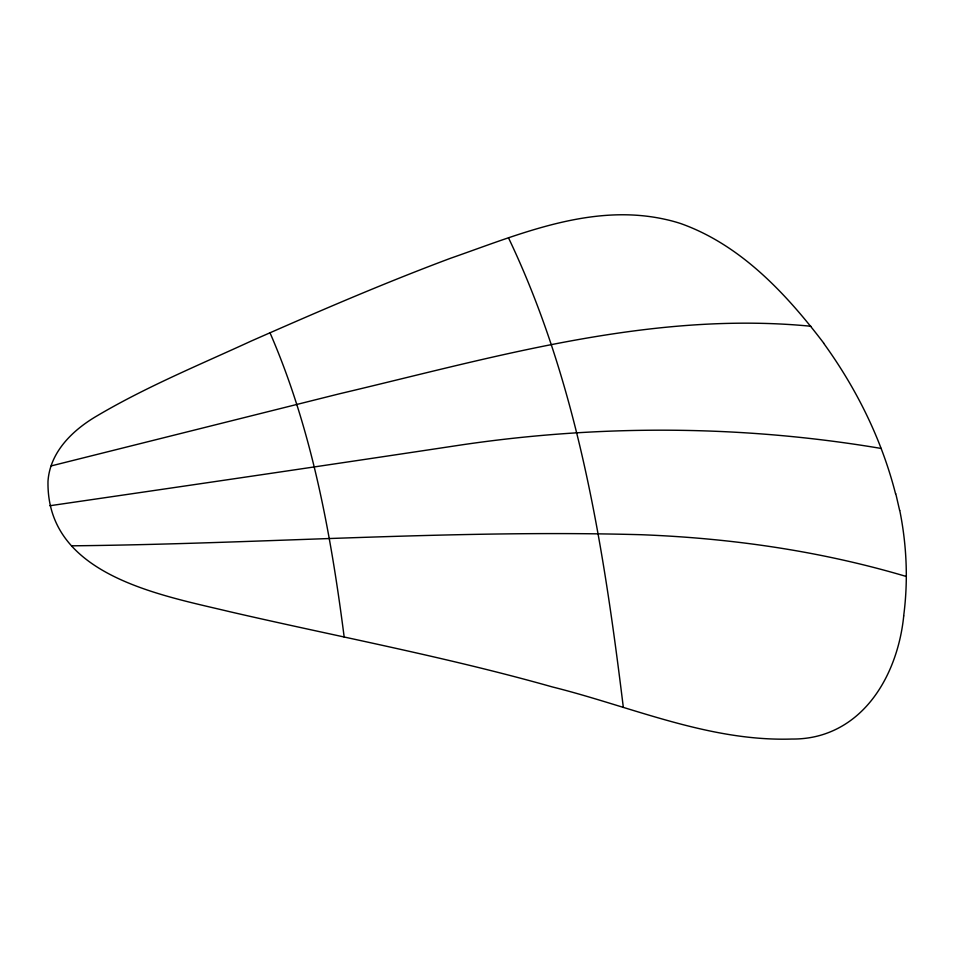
<?xml version="1.0" encoding="UTF-8"?>
<svg xmlns="http://www.w3.org/2000/svg" width="954" height="954" viewBox="0 0 954 954"><rect width="100%" height="100%" fill="white"/><g stroke="black" fill="none" stroke-linecap="round" stroke-linejoin="round"><path stroke-width="1.43" d="M903.724 615.926C898.883 664.199 874.234 716.609 825.663 733.638A91.799 73.315 16.4 0 1 791.832 739.04C708.858 741.687 631.5 706.652 552.414 686.952C446.174 656.901 337.549 636.604 230.045 611.776C160.129 594.926 46.162 575.489 47.998 481.138C50.097 451.612 73.136 429.717 97.32 415.694C146.475 386.68 199.434 364.893 251.176 341.067C317.014 312.065 383.091 283.469 450.491 258.284C518.785 234.517 590.764 203.059 664.473 219.193A125.32 100.087 16.4 0 1 680.786 223.582C740.733 244.904 786.06 293.617 823.696 343.082M51.194 465.91L339.469 393.787C493.623 357.428 650.735 310.682 810.852 326.244M49.93 505.727C187.389 485.693 324.837 465.552 462.189 444.802C600.984 424.387 742.88 425.138 881.257 448.463M71.8 545.819C261.515 543.911 451.159 529.53 640.885 534.705C730.597 538.116 820.13 550.875 906.3 576.478M508.518 237.88C578.47 384.51 603.715 547.489 623.32 707.319M269.97 332.731C311.851 429.026 330.847 533.513 344.179 637.093M895.782 493.707L899.634 510.426M823.576 343.142A534.478 426.855 16.4 0 1 895.532 493.719M899.753 510.426A475.712 379.919 16.4 0 1 903.665 615.914"/></g></svg>
